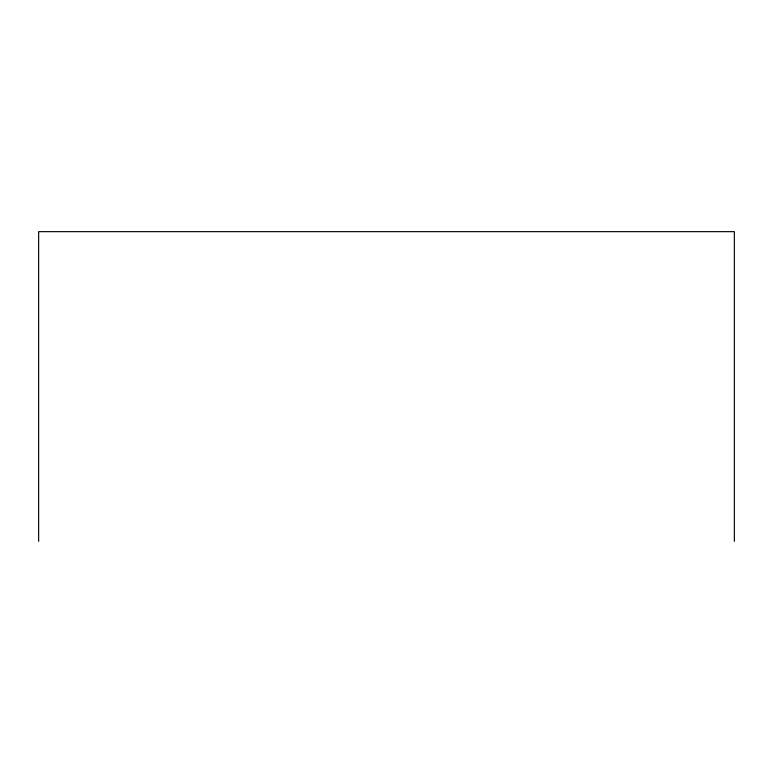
<?xml version="1.0" encoding="UTF-8"?>
<svg xmlns="http://www.w3.org/2000/svg" width="773" height="773" viewBox="0 0 773 773"><rect width="100%" height="100%" fill="white"/><g stroke="black" fill="none" stroke-linecap="round" stroke-linejoin="round"><path stroke-width="1.16" d="M734.35 541.351L734.35 231.649L38.65 231.649L38.65 541.351"/></g></svg>
